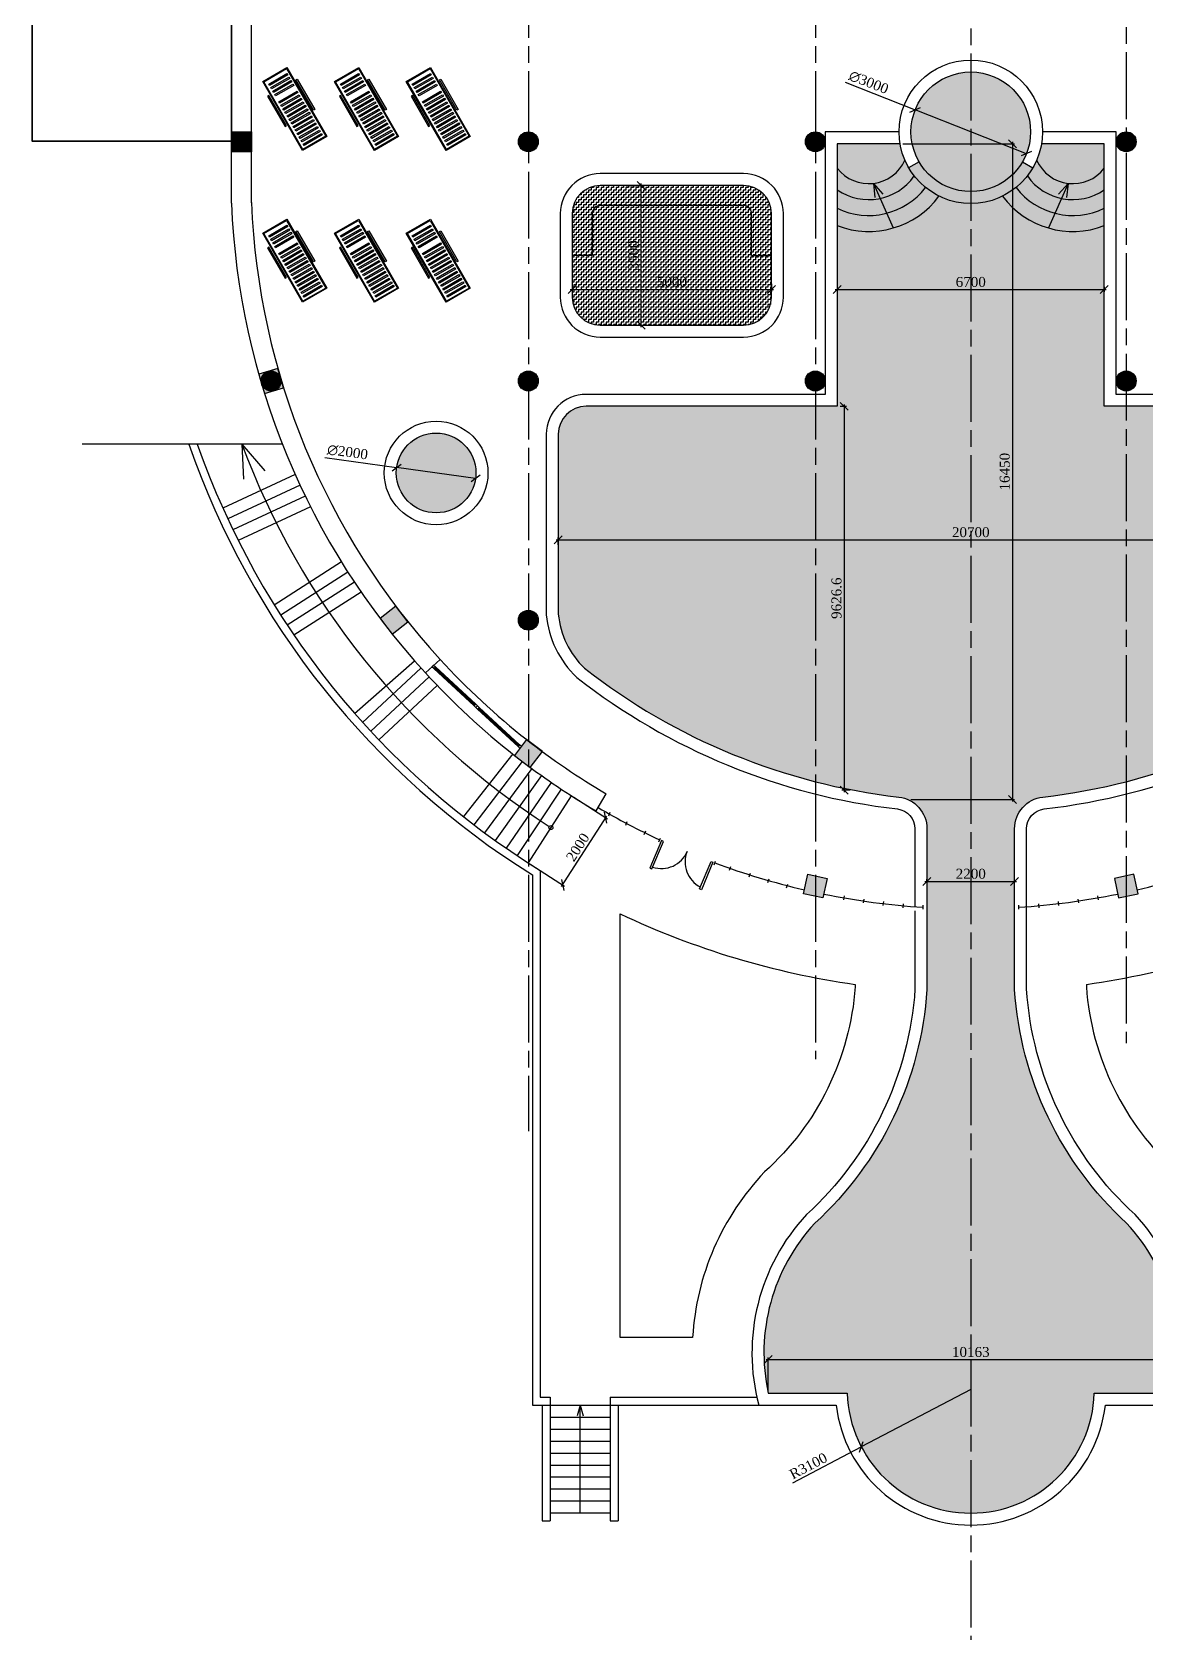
# Model space of a CAD drawing. Header units: inches. Extents: x 2870606 to 3671143, y -733551 to -473558.
# Drawn here: x 3136613 to 3164556, y -658471 to -618146 of the extents above; entities that cross this region are included whole.
import ezdxf

# ---------------------------------------------------------------- set-up
doc = ezdxf.new("R2010")
doc.units = ezdxf.units.IN
doc.header["$MEASUREMENT"] = 0
doc.linetypes.add('ACAD_ISO08W100', pattern=[36, 24, -3, 6, -3])
doc.layers.add('A_Windows', color=160, linetype='Continuous')
doc.styles.add('J~stule', font='dutch.ttf')
doc.dimstyles.new('J~style', dxfattribs={"dimscale": 100, "dimtxt": 2.5, "dimasz": 2, "dimexe": 0.55, "dimexo": 0.725, "dimtad": 1, "dimdec": 0, "dimdsep": 46, "dimtxsty": 'J~stule', "dimblk": 'OBLIQUE', "dimcen": 2, "dimdle": 0.5, "dimadec": 0, "dimazin": 0, "dimtfac": 1, "dimtdec": 0, "dimtmove": 0, "dimatfit": 3, "dimfxl": 1, "dimarcsym": 0})

# ---------------------------------------------------------------- blocks, each defined once
blk = doc.blocks.new('hrthrth')
at = {"ltscale": 130}
for p, q in [((-596, 17293), (-596, 15293)), ((104, 17293), (-596, 17293)), ((104, 15293), (104, 17293)), ((183, 16913), (183, 16032)), ((-596, 15293), (104, 15293))]:
    blk.add_line(p, q, dxfattribs=at)
for points in [[(-596, 17293), (-596, 15293), (104, 15293), (104, 17293)], [(-576, 17273), (-576, 15313), (84, 15313), (84, 17273)], [(8, 17123), (8, 17163), (-520, 17163), (-520, 17123)], [(8, 17021), (8, 17061), (-520, 17061), (-520, 17021)], [(8, 16919), (8, 16959), (-520, 16959), (-520, 16919)], [(-674, 16913), (-674, 16032), (-636, 16032), (-636, 16913)], [(8, 16817), (8, 16857), (-520, 16857), (-520, 16817)], [(8, 16612), (8, 16652), (-520, 16652), (-520, 16612)], [(8, 16510), (8, 16550), (-520, 16550), (-520, 16510)], [(183, 16913), (183, 16032), (145, 16032), (145, 16913)], [(8, 16408), (8, 16448), (-520, 16448), (-520, 16408)], [(8, 16305), (8, 16345), (-520, 16345), (-520, 16305)], [(8, 16203), (8, 16243), (-520, 16243), (-520, 16203)], [(8, 16101), (8, 16141), (-520, 16141), (-520, 16101)], [(8, 15999), (8, 16039), (-520, 16039), (-520, 15999)], [(8, 15896), (8, 15936), (-520, 15936), (-520, 15896)], [(8, 15794), (8, 15834), (-520, 15834), (-520, 15794)], [(8, 15692), (8, 15732), (-520, 15732), (-520, 15692)], [(8, 15590), (8, 15630), (-520, 15630), (-520, 15590)], [(8, 15487), (8, 15527), (-520, 15527), (-520, 15487)], [(8, 15385), (8, 15425), (-520, 15425), (-520, 15385)]]:
    blk.add_lwpolyline(points, close=True, dxfattribs=at)
blk = doc.blocks.new('_Oblique')
at = {"color": 0, "linetype": 'ByBlock', "lineweight": -2}
blk.add_line((-0.5, -0.5), (0.5, 0.5), dxfattribs=at)
blk = doc.blocks.new('*D173')
at = {"color": 0, "lineweight": -2, "transparency": 16777216}
for p, q in [((3149763, -630879), (3170563, -630879)), ((3149813, -631002), (3149813, -630824)), ((3170513, -631002), (3170513, -630824))]:
    blk.add_line(p, q, dxfattribs=at)
at = {"layer": 'Defpoints', "color": 0, "lineweight": 35, "transparency": 16777216}
for p in [(3149813, -631075, -13), (3170513, -630879), (3170513, -631075, -13)]:
    blk.add_point(p, dxfattribs=at)
at = {"color": 0, "lineweight": -2, "transparency": 16777216, "xscale": 200, "yscale": 200, "zscale": 200, "rotation": 180}
blk.add_blockref('_Oblique', (3149813, -630879), dxfattribs=at)
at = {"color": 0, "lineweight": -2, "transparency": 16777216, "xscale": 200, "yscale": 200, "zscale": 200}
blk.add_blockref('_Oblique', (3170513, -630879), dxfattribs=at)
at = {"color": 0, "transparency": 16777216, "insert": (3160163, -630689), "char_height": 250, "attachment_point": 5, "style": 'J~stule'}
blk.add_mtext('20700', dxfattribs=at)
blk = doc.blocks.new('*D174')
at = {"color": 0, "lineweight": -2, "transparency": 16777216}
for p, q in [((3156886, -627531), (3157041, -627531)), ((3156986, -627481), (3156986, -637208)), ((3157140, -637158), (3156931, -637158))]:
    blk.add_line(p, q, dxfattribs=at)
at = {"layer": 'Defpoints', "color": 0, "lineweight": 35, "transparency": 16777216}
for p in [(3156813, -627531, -13), (3156986, -637158), (3157212, -637158, -13)]:
    blk.add_point(p, dxfattribs=at)
at = {"color": 0, "lineweight": -2, "transparency": 16777216, "xscale": 200, "yscale": 200, "zscale": 200}
for p, rotation in [((3156986, -627531), 90), ((3156986, -637158), 270)]:
    blk.add_blockref('_Oblique', p, dxfattribs=dict(at, rotation=rotation))
at = {"color": 0, "transparency": 16777216, "insert": (3156796, -632344), "char_height": 250, "attachment_point": 5, "rotation": 90, "style": 'J~stule'}
blk.add_mtext('9626.6', dxfattribs=at)
blk = doc.blocks.new('*D175')
at = {"color": 0, "lineweight": -2, "transparency": 16777216}
for p, q in [((3156763, -624603), (3163563, -624603)), ((3156813, -624535), (3156813, -624658)), ((3163513, -624535), (3163513, -624658))]:
    blk.add_line(p, q, dxfattribs=at)
at = {"layer": 'Defpoints', "color": 0, "lineweight": 35, "transparency": 16777216}
for p in [(3156813, -624463, -13), (3163513, -624463, -13), (3163513, -624603)]:
    blk.add_point(p, dxfattribs=at)
at = {"color": 0, "lineweight": -2, "transparency": 16777216, "xscale": 200, "yscale": 200, "zscale": 200, "rotation": 180}
blk.add_blockref('_Oblique', (3156813, -624603), dxfattribs=at)
at = {"color": 0, "lineweight": -2, "transparency": 16777216, "xscale": 200, "yscale": 200, "zscale": 200}
blk.add_blockref('_Oblique', (3163513, -624603), dxfattribs=at)
at = {"color": 0, "transparency": 16777216, "insert": (3160163, -624413), "char_height": 250, "attachment_point": 5, "style": 'J~stule'}
blk.add_mtext('6700', dxfattribs=at)
blk = doc.blocks.new('*D176')
at = {"color": 0, "lineweight": -2, "transparency": 16777216}
for p, q in [((3158461, -620945), (3161264, -620945)), ((3161209, -620895), (3161209, -637445)), ((3158659, -637395), (3161264, -637395))]:
    blk.add_line(p, q, dxfattribs=at)
at = {"layer": 'Defpoints', "color": 0, "lineweight": 35, "transparency": 16777216}
for p in [(3158389, -620945, -13), (3158587, -637395, -13), (3161209, -637395)]:
    blk.add_point(p, dxfattribs=at)
at = {"color": 0, "lineweight": -2, "transparency": 16777216, "xscale": 200, "yscale": 200, "zscale": 200}
for p, rotation in [((3161209, -620945), 90), ((3161209, -637395), 270)]:
    blk.add_blockref('_Oblique', p, dxfattribs=dict(at, rotation=rotation))
at = {"color": 0, "transparency": 16777216, "insert": (3161016, -629170), "char_height": 250, "attachment_point": 5, "rotation": 90, "style": 'J~stule'}
blk.add_mtext('16450', dxfattribs=at)
blk = doc.blocks.new('*U65')
at = {"color": 7, "lineweight": 30}
for points in [[(0, 60), (60, 60), (60, 0), (0, 0)], [(1500, 60), (1440, 60), (1440, 0), (1500, 0)]]:
    blk.add_lwpolyline(points, close=True, dxfattribs=at)
at = {"color": 4, "lineweight": 25}
for points in [[(60, 60), (1440, 60), (1440, 0), (60, 0)], [(60, 35), (1440, 35), (1440, 25), (60, 25)]]:
    blk.add_lwpolyline(points, close=True, dxfattribs=at)
blk = doc.blocks.new('*D271')
at = {"color": 0, "lineweight": -2, "transparency": 16777216}
for p in [(3143955, -628817), (3147740, -629340)]:
    blk.add_line(p, (3145758, -629066), dxfattribs=at)
at = {"layer": 'Defpoints', "color": 0, "lineweight": 35, "transparency": 16777216}
for p in [(3145758, -629066), (3147740, -629340)]:
    blk.add_point(p, dxfattribs=at)
at = {"color": 0, "lineweight": -2, "transparency": 16777216, "xscale": 200, "yscale": 200, "zscale": 200}
for p, rotation in [((3145758, -629066), 352.1453044086303), ((3147740, -629340), 172.1453044086303)]:
    blk.add_blockref('_Oblique', p, dxfattribs=dict(at, rotation=rotation))
at = {"color": 0, "transparency": 16777216, "insert": (3144527, -628681), "char_height": 250, "attachment_point": 5, "rotation": 352.1453, "style": 'J~stule'}
blk.add_mtext('∅2000', dxfattribs=at)
blk = doc.blocks.new('*D272')
at = {"color": 0, "lineweight": -2, "transparency": 16777216}
for p, q in [((3150113, -624599), (3155213, -624599)), ((3150163, -624460), (3150163, -624654)), ((3155163, -624460), (3155163, -624654))]:
    blk.add_line(p, q, dxfattribs=at)
at = {"layer": 'Defpoints', "color": 0, "lineweight": 35, "transparency": 16777216}
for p in [(3150163, -624388, -13), (3155163, -624388, -13), (3155163, -624599)]:
    blk.add_point(p, dxfattribs=at)
at = {"color": 0, "lineweight": -2, "transparency": 16777216, "xscale": 200, "yscale": 200, "zscale": 200, "rotation": 180}
blk.add_blockref('_Oblique', (3150163, -624599), dxfattribs=at)
at = {"color": 0, "lineweight": -2, "transparency": 16777216, "xscale": 200, "yscale": 200, "zscale": 200}
blk.add_blockref('_Oblique', (3155163, -624599), dxfattribs=at)
at = {"color": 0, "transparency": 16777216, "insert": (3152663, -624407), "char_height": 250, "attachment_point": 5, "style": 'J~stule'}
blk.add_mtext('5000', dxfattribs=at)
blk = doc.blocks.new('*D273')
at = {"color": 0, "lineweight": -2, "transparency": 16777216}
for p, q in [((3151514, -621995), (3151950, -621995)), ((3151895, -625545), (3151895, -621945)), ((3151514, -625495), (3151950, -625495))]:
    blk.add_line(p, q, dxfattribs=at)
at = {"layer": 'Defpoints', "color": 0, "lineweight": 35, "transparency": 16777216}
for p in [(3151441, -621995, -13), (3151895, -621995), (3151441, -625495, -13)]:
    blk.add_point(p, dxfattribs=at)
at = {"color": 0, "lineweight": -2, "transparency": 16777216, "xscale": 200, "yscale": 200, "zscale": 200}
for p, rotation in [((3151895, -621995), 90), ((3151895, -625495), 270)]:
    blk.add_blockref('_Oblique', p, dxfattribs=dict(at, rotation=rotation))
at = {"color": 0, "transparency": 16777216, "insert": (3151703, -623745), "char_height": 250, "attachment_point": 5, "rotation": 90, "style": 'J~stule'}
blk.add_mtext('3500', dxfattribs=at)
blk = doc.blocks.new('*D276')
at = {"color": 0, "lineweight": -2, "transparency": 16777216}
for p in [(3157014, -619404), (3161559, -621195)]:
    blk.add_line(p, (3158768, -620095), dxfattribs=at)
at = {"layer": 'Defpoints', "color": 0, "lineweight": 35, "transparency": 16777216}
for p in [(3158768, -620095, -13), (3161559, -621195, -13)]:
    blk.add_point(p, dxfattribs=at)
at = {"color": 0, "lineweight": -2, "transparency": 16777216, "xscale": 200, "yscale": 200, "zscale": 200}
for p, rotation in [((3158768, -620095), 338.4907524916307), ((3161559, -621195), 158.4907524916307)]:
    blk.add_blockref('_Oblique', p, dxfattribs=dict(at, rotation=rotation))
at = {"color": 0, "transparency": 16777216, "insert": (3157602, -619406), "char_height": 250, "attachment_point": 5, "rotation": 338.4908, "style": 'J~stule'}
blk.add_mtext('∅3000', dxfattribs=at)
blk = doc.blocks.new('*D277')
at = {"color": 0, "lineweight": -2, "transparency": 16777216}
for p, q in [((3159013, -639447), (3161313, -639447)), ((3159063, -639429), (3159063, -639392)), ((3161263, -639429), (3161263, -639392))]:
    blk.add_line(p, q, dxfattribs=at)
at = {"layer": 'Defpoints', "color": 0, "lineweight": 35, "transparency": 16777216}
for p in [(3159063, -639501, -13), (3161263, -639447), (3161263, -639501, -13)]:
    blk.add_point(p, dxfattribs=at)
at = {"color": 0, "lineweight": -2, "transparency": 16777216, "xscale": 200, "yscale": 200, "zscale": 200, "rotation": 180}
blk.add_blockref('_Oblique', (3159063, -639447), dxfattribs=at)
at = {"color": 0, "lineweight": -2, "transparency": 16777216, "xscale": 200, "yscale": 200, "zscale": 200}
blk.add_blockref('_Oblique', (3161263, -639447), dxfattribs=at)
at = {"color": 0, "transparency": 16777216, "insert": (3160163, -639257), "char_height": 250, "attachment_point": 5, "style": 'J~stule'}
blk.add_mtext('2200', dxfattribs=at)
blk = doc.blocks.new('*D278')
at = {"color": 0, "lineweight": -2, "transparency": 16777216}
for p in [(3160163, -652192), (3155696, -654529)]:
    blk.add_line(p, (3157417, -653629), dxfattribs=at)
at = {"layer": 'Defpoints', "color": 0, "lineweight": 35, "transparency": 16777216}
for p in [(3160163, -652192), (3157417, -653629)]:
    blk.add_point(p, dxfattribs=at)
at = {"color": 0, "lineweight": -2, "transparency": 16777216, "xscale": 200, "yscale": 200, "zscale": 200, "rotation": 27.61500414197654}
blk.add_blockref('_Oblique', (3157417, -653629), dxfattribs=at)
at = {"color": 0, "transparency": 16777216, "insert": (3156088, -654108), "char_height": 250, "attachment_point": 5, "rotation": 27.615, "style": 'J~stule'}
blk.add_mtext('R3100', dxfattribs=at)
blk = doc.blocks.new('*D279')
at = {"color": 0, "lineweight": -2, "transparency": 16777216}
for p, q in [((3155032, -651442), (3165295, -651442)), ((3155082, -652213), (3155082, -651387)), ((3165245, -652213), (3165245, -651387))]:
    blk.add_line(p, q, dxfattribs=at)
at = {"layer": 'Defpoints', "color": 0, "lineweight": 35, "transparency": 16777216}
for p in [(3165245, -651442), (3155082, -652286), (3165245, -652286)]:
    blk.add_point(p, dxfattribs=at)
at = {"color": 0, "lineweight": -2, "transparency": 16777216, "xscale": 200, "yscale": 200, "zscale": 200, "rotation": 180}
blk.add_blockref('_Oblique', (3155082, -651442), dxfattribs=at)
at = {"color": 0, "lineweight": -2, "transparency": 16777216, "xscale": 200, "yscale": 200, "zscale": 200}
blk.add_blockref('_Oblique', (3165245, -651442), dxfattribs=at)
at = {"color": 0, "transparency": 16777216, "insert": (3160164, -651251), "char_height": 250, "attachment_point": 5, "style": 'J~stule'}
blk.add_mtext('10163', dxfattribs=at)
blk = doc.blocks.new('*D281')
at = {"color": 0, "lineweight": -2, "transparency": 16777216}
for p, q in [((3150201, -637337), (3151049, -637881)), ((3149896, -639577), (3151030, -637809)), ((3149122, -639020), (3149970, -639564))]:
    blk.add_line(p, q, dxfattribs=at)
at = {"layer": 'Defpoints', "color": 0, "lineweight": 35, "transparency": 16777216}
for p in [(3150140, -637298, -13), (3151003, -637851), (3149061, -638981, -13)]:
    blk.add_point(p, dxfattribs=at)
at = {"color": 0, "lineweight": -2, "transparency": 16777216, "xscale": 200, "yscale": 200, "zscale": 200}
for p, rotation in [((3151003, -637851), 57.32566489929107), ((3149923, -639535), 237.3256648992911)]:
    blk.add_blockref('_Oblique', p, dxfattribs=dict(at, rotation=rotation))
at = {"color": 0, "transparency": 16777216, "insert": (3150303, -638590), "char_height": 250, "attachment_point": 5, "rotation": 57.3257, "style": 'J~stule'}
blk.add_mtext('2000', dxfattribs=at)

msp = doc.modelspace()

# ---------------------------------------------------------------- hatches: boundary and pattern name
h = msp.add_hatch()
h.set_pattern_fill('ZIGZAG', color=151, scale=500, angle=-180, style=0)
h.set_pattern_definition([(180, (724553.963, -25542.91), (-62.5, -62.5), [62.5, -62.5]), (270, (724491.463, -25542.91), (62.5, -62.5), [62.5, -62.5])])
h.paths.add_polyline_path([(3169813.35, -627530.95), (3163513.35, -627530.95), (3163513.35, -620945.19), (3161938.18, -620945.19, -0.08927371), (3161722.21, -621545.19), (3161462.4, -621395.19, 1.73205081), (3158864.32, -621395.19), (3158604.51, -621545.19, -0.08927371), (3158388.54, -620945.19), (3156813.37, -620945.19), (3156813.37, -627530.95), (3150513.37, -627530.95, 0.41421356), (3149813.37, -628230.95), (3149813.37, -632743.37, 0.17872086), (3150472.02, -634101.31, 0.13791585), (3158355.04, -637332.07, -0.38095943), (3159063.36, -638126.8), (3159063.36, -639702.24, 0.0304728), (3161263.36, -639702.24), (3161263.36, -638126.8, -0.38095942), (3161971.68, -637332.07, 0.13791585), (3169854.7, -634101.31, 0.17872086), (3170513.35, -632743.37), (3170513.35, -628230.95, 0.41421356)])
h = msp.add_hatch(color=256)
h.dxf.hatch_style = 1
h.paths.add_polyline_path([(3141613.37, -621145.19), (3141613.37, -620645.19), (3142113.37, -620645.19), (3142113.37, -621145.19)])
at = {"lineweight": 35}
h = msp.add_hatch(color=256, dxfattribs=at)
h.dxf.hatch_style = 1
h.paths.add_polyline_path([(3149313.37, -620895.19, 1), (3148813.37, -620895.19, 1)])
h = msp.add_hatch(color=256, dxfattribs=at)
h.dxf.hatch_style = 1
h.paths.add_polyline_path([(3156513.37, -620895.19, 1), (3156013.37, -620895.19, 1)])
h = msp.add_hatch(color=256, dxfattribs=at)
h.dxf.hatch_style = 1
h.paths.add_polyline_path([(3164313.35, -620895.19, 1), (3163813.35, -620895.19, 1)])
h = msp.add_hatch()
h.set_pattern_fill('ZIGZAG', color=151, scale=500, angle=-180, style=0)
h.set_pattern_definition([(180, (655824.95, -25542.91), (-62.5, -62.5), [62.5, -62.5]), (270, (655762.45, -25542.91), (62.5, -62.5), [62.5, -62.5])])
edge = h.paths.add_edge_path()
edge.add_arc((3150863.37, -622695.19), 700, 450, 540, ccw=False)
edge.add_line((3150863.37, -621995.19), (3154463.37, -621995.19))
edge.add_arc((3154463.37, -622695.19), 700, 360, 450, ccw=False)
edge.add_line((3155163.37, -622695.19), (3155163.37, -624795.19))
edge.add_arc((3154463.37, -624795.19), 700, 270, 360, ccw=False)
edge.add_line((3154463.37, -625495.19), (3150863.37, -625495.19))
edge.add_arc((3150863.37, -624795.19), 700, 180, 270, ccw=False)
edge.add_line((3150163.37, -624795.19), (3150163.37, -622695.19))
h = msp.add_hatch(color=256, dxfattribs=at)
h.dxf.hatch_style = 1
h.paths.add_polyline_path([(3142299.52, -626726.42), (3142778.78, -626583.76), (3142921.42, -627062.99), (3142442.16, -627205.64)])
h = msp.add_hatch(color=256, dxfattribs=at)
h.dxf.hatch_style = 1
h.paths.add_polyline_path([(3142358.83, -626895.19, -1), (3142858.83, -626895.19, -1)])
h = msp.add_hatch(color=256, dxfattribs=at)
h.dxf.hatch_style = 1
h.paths.add_polyline_path([(3149313.37, -626895.19, 1), (3148813.37, -626895.19, 1)])
h = msp.add_hatch(color=256, dxfattribs=at)
h.dxf.hatch_style = 1
h.paths.add_polyline_path([(3156513.37, -626895.19, 1), (3156013.37, -626895.19, 1)])
h = msp.add_hatch(color=256, dxfattribs=at)
h.dxf.hatch_style = 1
h.paths.add_polyline_path([(3164313.35, -626895.19, 1), (3163813.35, -626895.19, 1)])
h = msp.add_hatch(dxfattribs=at)
h.set_pattern_fill('ANSI31', color=151)
h.set_pattern_definition([(45, (677984.2424, -25542.91103), (-0.0883883476483, 0.0883883476483), [])])
h.paths.add_polyline_path([(3145748.98, -629202.85, 1), (3147748.98, -629202.85, 1)])
h = msp.add_hatch(color=256, dxfattribs=at)
h.dxf.hatch_style = 1
h.paths.add_polyline_path([(3145341.16, -632849.81), (3145736.32, -632543.38), (3146042.75, -632938.47), (3145647.6, -633244.91)])
h = msp.add_hatch(color=256, dxfattribs=at)
h.dxf.hatch_style = 1
h.paths.add_polyline_path([(3149313.37, -632895.19, 1), (3148813.37, -632895.19, 1)])
h = msp.add_hatch(color=256, dxfattribs=at)
h.dxf.hatch_style = 1
h.paths.add_polyline_path([(3149017.07, -635887.27), (3149414.78, -636190.29), (3149111.74, -636588.05), (3148714.02, -636285.03)])
h = msp.add_hatch(color=256, dxfattribs=at)
h.dxf.hatch_style = 1
h.paths.add_polyline_path([(3156561.24, -639373), (3156072.7, -639266.54), (3155966.23, -639755.11), (3156454.76, -639861.58)])
h = msp.add_hatch(color=256, dxfattribs=at)
h.dxf.hatch_style = 1
h.paths.add_polyline_path([(3163765.48, -639373), (3164254.02, -639266.54), (3164360.49, -639755.11), (3163871.96, -639861.58)])
h = msp.add_hatch()
h.set_pattern_fill('ZIGZAG', color=151, scale=500, angle=180, style=0)
h.set_pattern_definition([(180, (655864.17, -25542.91), (-62.5, -62.5), [62.5, -62.5]), (270, (655801.67, -25542.91), (62.5, -62.5), [62.5, -62.5])])
h.paths.add_polyline_path([(3161263.36, -642155.49), (3161263.36, -639702.24, -0.0304728), (3159063.36, -639702.24), (3159063.36, -642155.49, -0.19344022), (3156252.48, -648018.26, 0.24551036), (3155082.03, -652285.75), (3157064.78, -652285.75, 0.97020562), (3163261.94, -652285.75), (3165244.69, -652285.75, 0.24551036), (3164074.24, -648018.26, -0.19344022)])

# ---------------------------------------------------------------- linework, layer by layer
at = {"color": 252, "linetype": 'ACAD_ISO08W100', "ltscale": 70}
for p, q in [((3160163.36, -583400.11), (3160163.36, -658470.55)), ((3164063.35, -608570.35, -13.31), (3164063.35, -643507.58, -13.31)), ((3149063.37, -609045.19, -13.31), (3149063.37, -645710.97, -13.31)), ((3156263.37, -609045.19, -13.31), (3156263.37, -643907.58, -13.31))]:
    msp.add_line(p, q, dxfattribs=at)
at = {"lineweight": 30}
for p, q in [((3141613.37, -622432.26, -13.31), (3141613.37, -608545.19, -13.31)), ((3142113.37, -622422.96, -13.31), (3142113.37, -612025.19, -13.31)), ((3146479.37, -634217.29, -0.01), (3146847.9, -633879.38, -13.31)), ((3149017.07, -635887.27, -13.31), (3148714.08, -636284.95, -13.31)), ((3150763.83, -637680.49, -13.31), (3151016.98, -637249.3, -13.31))]:
    msp.add_line(p, q, dxfattribs=at)
for p, q in [((3158864.32, -621395.19, -13.31), (3158604.51, -621545.19, -13.31)), ((3161462.4, -621395.19, -13.31), (3161722.21, -621545.19, -13.31)), ((3157719.09, -621938.19, -13.31), (3158214, -623058.05, -13.31)), ((3157719.09, -621938.19, -13.31), (3157757.78, -622297.1)), ((3157719.09, -621938.19, -13.31), (3157958.44, -622208.42)), ((3162607.63, -621938.19, -13.31), (3162112.71, -623058.05, -13.31)), ((3162607.63, -621938.19, -13.31), (3162368.28, -622208.42)), ((3162607.63, -621938.19, -13.31), (3162568.94, -622297.1)), ((3150663.37, -623745.19, -13.31), (3150163.37, -623745.19, -13.31)), ((3154663.37, -623745.19, -13.31), (3155163.37, -623745.19, -13.31)), ((3142890.97, -628478.02), (3137870.28, -628478.02)), ((3141873.68, -628478.02), (3141915.25, -629361.73, -1455194)), ((3141873.68, -628478.02), (3142451.39, -629148.03, -1455194)), ((3143209.91, -629237.39, -13.31), (3141396.78, -630082.08, -13.31)), ((3143334.4, -629510.35, -13.31), (3141521.49, -630354.94, -13.31)), ((3143463.29, -629781.26, -13.31), (3141650.16, -630625.96, -13.31)), ((3143596.57, -630050.13, -13.31), (3141782.8, -630895.12, -13.31)), ((3144373.43, -631435.41, -13.31), (3142689.46, -632514.87, -13.31)), ((3144533.28, -631689.29, -13.31), (3142849.52, -632768.61, -13.31)), ((3144697.22, -631940.54, -13.31), (3143013.26, -633019.99, -13.31)), ((3144865.24, -632189.18, -13.31), (3143180.69, -633269.02, -13.31)), ((3144704.52, -635233.66, -13.31), (3146207.88, -633914.61, -13.31)), ((3146369.36, -634096.25, -13.31), (3144905.04, -635458.86, -13.31)), ((3146571.95, -634317.52, -13.31), (3145107.81, -635679.97, -13.31)), ((3146778.1, -634535.49, -13.31), (3145313.78, -635898.1, -13.31)), ((3148670.86, -636251.11, -13.31), (3147432.82, -637821.86, -13.31)), ((3148908.62, -636435.41, -13.31), (3147696.19, -638026.01, -13.31)), ((3149149.33, -636615.82, -13.31), (3147962.83, -638225.86, -13.31)), ((3149392.93, -636792.32, -13.31), (3148232.68, -638421.37, -13.31)), ((3149639.36, -636964.84, -13.31), (3148505.66, -638612.48, -13.31)), ((3149888.56, -637133.35, -13.31), (3148781.7, -638799.14, -13.31)), ((3150140.45, -637297.8, -13.31), (3149060.72, -638981.3, -13.31)), ((3151078.58, -637803.41, -13.31), (3151117.14, -637711.14, -13.31)), ((3151507.72, -638037.81, -13.31), (3151546.28, -637945.54, -13.31)), ((3151969.16, -638273.74, -13.31), (3152007.72, -638181.48, -13.31)), ((3152338.49, -638451.03, -13.31), (3152377.05, -638358.76, -13.31)), ((3153722.52, -639029.35, -13.31), (3153761.08, -638937.08, -13.31)), ((3154108.19, -639167.55, -13.31), (3154146.74, -639075.28, -13.31)), ((3149163.36, -639282.95), (3149163.36, -652585.75)), ((3149363.36, -639171.71), (3149363.36, -652385.75)), ((3154600.3, -639330.07, -13.31), (3154638.86, -639237.8, -13.31)), ((3155068.63, -639470.68, -13.31), (3155107.19, -639378.41, -13.31)), ((3155536.96, -639611.29, -13.31), (3155575.51, -639519.03, -13.31)), ((3156984.09, -639809.27, -13.31), (3156969.51, -639908.2, -13.31)), ((3157477.76, -639888.88, -13.31), (3157463.17, -639987.81, -13.31)), ((3162848.96, -639888.88, -13.31), (3162863.55, -639987.81, -13.31)), ((3163342.63, -639809.27, -13.31), (3163357.21, -639908.2, -13.31)), ((3157972.06, -639954.92, -13.31), (3157960.16, -640054.21, -13.31)), ((3158467.96, -640007.55, -13.31), (3158458.76, -640107.13, -13.31)), ((3158963.36, -640046.73, -13.31), (3158963.36, -640146.73, -13.31)), ((3161363.36, -640046.73, -13.31), (3161363.36, -640146.73, -13.31)), ((3161858.76, -640007.55, -13.31), (3161867.96, -640107.13, -13.31)), ((3162354.66, -639954.92, -13.31), (3162366.56, -640054.21, -13.31)), ((3149363.36, -652385.75), (3149613.36, -652385.75)), ((3149613.36, -652385.75), (3149613.36, -655485.75)), ((3151113.36, -652385.75), (3151113.36, -655485.75)), ((3151113.36, -652385.75), (3154796.9, -652385.75)), ((3149163.36, -652585.75), (3149613.36, -652585.75)), ((3149413.36, -652585.75), (3149413.36, -655485.75)), ((3149613.36, -652585.75), (3151113.36, -652585.75)), ((3150363.36, -652585.75), (3150286.24, -652854.13)), ((3150363.36, -655285.75), (3150363.36, -652585.75)), ((3150363.36, -652585.75), (3150440.48, -652854.13)), ((3151113.36, -652585.75), (3154846.14, -652585.75)), ((3151313.36, -652585.75), (3151313.36, -655485.75)), ((3149613.36, -652885.75), (3151113.36, -652885.75)), ((3149613.36, -653185.75), (3151113.36, -653185.75)), ((3149613.36, -653485.75), (3151113.36, -653485.75)), ((3149613.36, -653785.75), (3151113.36, -653785.75)), ((3149613.36, -654085.75), (3151113.36, -654085.75)), ((3149613.36, -654385.75), (3151113.36, -654385.75)), ((3149613.36, -654685.75), (3151113.36, -654685.75)), ((3149613.36, -654985.75), (3151113.36, -654985.75)), ((3149413.36, -655485.75), (3149613.36, -655485.75)), ((3149613.36, -655285.75), (3151113.36, -655285.75)), ((3151113.36, -655485.75), (3151313.36, -655485.75))]:
    msp.add_line(p, q)
at = {"color": 1, "lineweight": 35, "elevation": -13.31}
msp.add_lwpolyline([(3141613.37, -608645.19), (3136613.36, -608645.19), (3136613.36, -620876.76), (3141613.37, -620876.76)], close=True, dxfattribs=at)
at = {"elevation": -13.31}
for points in [[(3141613.37, -620645.19), (3142113.37, -620645.19), (3142113.37, -621145.19), (3141613.37, -621145.19)], [(3152403.9, -638424.17), (3152114.74, -639116.18), (3152160.88, -639135.46), (3152450.04, -638443.45)], [(3153695.67, -638963.94), (3153406.5, -639655.96), (3153360.37, -639636.68), (3153649.53, -638944.66)]]:
    msp.add_lwpolyline(points, close=True, dxfattribs=at)
for points in [[(3158363.36, -620645.19), (3156513.37, -620645.19), (3156513.37, -627230.95), (3150513.37, -627230.95, 0.41421356), (3149513.37, -628230.95), (3149513.37, -632757.59, 0.18194593), (3150275.58, -634328.54, 0.13815339), (3158320.66, -637630.1, -0.38095943), (3158763.36, -638126.8), (3158763.36, -640082.61)], [(3158388.54, -620945.19), (3156813.37, -620945.19), (3156813.37, -627530.95), (3150513.37, -627530.95, 0.41421356), (3149813.37, -628230.95), (3149813.37, -632743.37, 0.17872086), (3150472.02, -634101.31, 0.13791585), (3158355.04, -637332.07, -0.38095943), (3159063.36, -638126.8), (3159063.36, -639702.24)], [(3161263.36, -639702.24), (3161263.36, -638126.8, -0.38095942), (3161971.68, -637332.07, 0.13791585), (3169854.7, -634101.31, 0.17872086), (3170513.35, -632743.37), (3170513.35, -628230.95, 0.41421356), (3169813.35, -627530.95), (3163513.35, -627530.95), (3163513.35, -620945.19), (3161938.18, -620945.19)], [(3161563.36, -640082.61), (3161563.36, -638126.8, -0.38095942), (3162006.06, -637630.1, 0.13815339), (3170051.14, -634328.54, 0.18194593), (3170813.35, -632757.59), (3170813.35, -628230.95, 0.41421356), (3169813.35, -627230.95), (3163813.35, -627230.95), (3163813.35, -620645.19)], [(3154663.37, -623745.19), (3154663.37, -622695.19, 0.41421356), (3154463.37, -622495.19), (3150863.37, -622495.19, 0.41421356), (3150663.37, -622695.19), (3150663.37, -623745.19)]]:
    msp.add_lwpolyline(points, format="xyb", dxfattribs=at)
msp.add_lwpolyline([(3163813.35, -620645.19), (3161963.36, -620645.19)], dxfattribs=at)
for points in [[(3154463.37, -621695.19), (3150863.37, -621695.19, 0.41421356), (3149863.37, -622695.19), (3149863.37, -624795.19, 0.41421356), (3150863.37, -625795.19), (3154463.37, -625795.19, 0.41421356), (3155463.37, -624795.19), (3155463.37, -622695.19, 0.41421356)], [(3154463.37, -621995.19), (3150863.37, -621995.19, 0.41421356), (3150163.37, -622695.19), (3150163.37, -624795.19, 0.41421356), (3150863.37, -625495.19), (3154463.37, -625495.19, 0.41421356), (3155163.37, -624795.19), (3155163.37, -622695.19, 0.41421356)]]:
    msp.add_lwpolyline(points, format="xyb", close=True, dxfattribs=at)
at = {"lineweight": 30, "elevation": -13.31}
for points in [[(3142778.78, -626583.76), (3142299.52, -626726.42), (3142442.16, -627205.64), (3142921.42, -627062.99)], [(3145736.32, -632543.38), (3145341.16, -632849.81), (3145647.6, -633244.91), (3146042.75, -632938.47)], [(3149017.07, -635887.27), (3148714.02, -636285.03), (3149111.74, -636588.05), (3149414.78, -636190.29)], [(3156561.24, -639373), (3156454.76, -639861.58), (3155966.23, -639755.11), (3156072.7, -639266.54)], [(3163765.48, -639373), (3163871.96, -639861.58), (3164360.49, -639755.11), (3164254.02, -639266.54)]]:
    msp.add_lwpolyline(points, close=True, dxfattribs=at)
for points in [[(3159063.36, -639702.24), (3159063.36, -642155.49, -0.19344022), (3156252.48, -648018.26, 0.24551036), (3155082.03, -652285.75), (3157064.78, -652285.75, 0.97020562), (3163261.94, -652285.75), (3165244.69, -652285.75, 0.24551036), (3164074.24, -648018.26, -0.19344022), (3161263.36, -642155.49), (3161263.36, -639702.24)], [(3157263.36, -642030.26), (3157263.36, -642093.67, -0.19370804), (3154990.62, -646732.73, 0.17741594), (3153184.6, -650885.75), (3151363.36, -650885.75), (3151363.36, -640257.9)], [(3158763.36, -640182.9), (3158763.36, -642145.67, -0.19350402), (3156041.19, -647804.95, 0.25889089), (3154846.14, -652585.75), (3156786.23, -652585.75, 0.89018395), (3163540.48, -652585.75), (3165480.58, -652585.75, 0.25889089), (3164285.53, -647804.95, -0.19350402), (3161563.36, -642145.67), (3161563.36, -640082.61)], [(3163063.36, -642030.26), (3163063.36, -642093.67, 0.19370804), (3165336.1, -646732.73, -0.17741594), (3167142.12, -650885.75), (3168963.36, -650885.75), (3168963.36, -640257.9)]]:
    msp.add_lwpolyline(points, format="xyb")
for centre, radius in [((3160163.36, -620645.19, -13.31), 1800), ((3160163.36, -620645.19, -13.31), 1500), ((3146748.98, -629202.85), 1300), ((3146748.98, -629202.85), 1000), ((3149627.58, -638097.46), 50)]:
    msp.add_circle(centre, radius)
at = {"lineweight": 30}
for centre in [(3149063.37, -620895.19, -13.31), (3156263.37, -620895.19, -13.31), (3164063.35, -620895.19, -13.31), (3142608.83, -626895.19, -13.31), (3149063.37, -626895.19, -13.31), (3156263.37, -626895.19, -13.31), (3164063.35, -626895.19, -13.31), (3149063.37, -632895.19, -13.31)]:
    msp.add_circle(centre, 250, dxfattribs=at)
for centre, radius, start, end in [((3157600.95, -620945.19, -13.31), 1000, 218.039679, 335.529335), ((3162725.77, -620945.19, -13.31), 1000, 204.470665, 321.960321), ((3157600.95, -620945.19, -13.31), 1400, 235.766966, 324.768335), ((3162725.77, -620945.19, -13.31), 1400, 215.231665, 304.233034), ((3157600.95, -620945.19, -13.31), 1800, 244.05254, 322.455541), ((3162725.77, -620945.19, -13.31), 1800, 217.544459, 295.94746), ((3157600.95, -620945.19, -13.31), 2200, 249.023021, 323.337525), ((3162725.77, -620945.19, -13.31), 2200, 216.662475, 290.976979), ((3160163.36, -621670.12, -13.31), 20765.64, 199.13801, 238.013384), ((3160163.36, -621670.12, -13.31), 20565.64, 199.331486, 238.321813), ((3160163.36, -621670.12), 19515.64, 200.416605, 237.17887), ((3160159.81, -621674.29, -13.31), 18060.17, 222.51631, 231.925512), ((3160126.22, -621713.76, 13.26), 18508.38, 222.496575, 231.931996), ((3160163.36, -621670.12, -13.31), 18465.64, 239.583236, 244.994278), ((3152403.9, -638424.17, -13.31), 700, 251.418086, 337.322042), ((3153695.67, -638963.94, -13.31), 700, 157.322042, 243.225998), ((3160163.36, -621670.12, -13.31), 18465.64, 249.649806, 256.930019), ((3160163.36, -621670.12, -13.31), 18465.64, 283.069981, 290.350194), ((3160163.36, -621670.12, -13.31), 18465.64, 258.481482, 266.273976), ((3160163.36, -621670.12, -13.31), 18465.64, 273.726024, 281.518518), ((3160163.36, -621670.12, -26.61), 20565.64, 244.665756, 261.893596), ((3160163.36, -621670.12, -26.61), 20565.64, 278.106404, 295.334244)]:
    msp.add_arc(centre, radius, start, end)
for centre, radius, start, end in [((3160160.16, -621670.82, 13.26), 18562.41, 182.350951, 222.523529), ((3160163.05, -621670.18, -13.31), 18065.33, 182.384887, 222.518952), ((3160163.36, -621670.12, -13.31), 18065.64, 231.903452, 239.583236), ((3160163.36, -621670.12, -13.31), 18565.64, 233.281916, 239.583236)]:
    msp.add_arc(centre, radius, start, end, dxfattribs=at)

# ---------------------------------------------------------------- block references
at = {"xscale": -1, "rotation": 29.9999999999999}
for p in [(3151136.09, -634306.93), (3152936.05, -634306.93), (3154736.01, -634306.93), (3151136.09, -638112.92), (3152936.05, -638112.92), (3154736.01, -638112.92)]:
    msp.add_blockref('hrthrth', p, dxfattribs=at)
at = {"layer": 'A_Windows', "color": 5, "lineweight": 30, "rotation": 317.274581622712}
msp.add_blockref('*U65', (3146644.47, -634069.28, -6.7), dxfattribs=at)
at = {"layer": 'A_Windows', "color": 5, "lineweight": 30, "xscale": -1, "rotation": 317.2745816228177}
msp.add_blockref('*U65', (3148848.31, -636104.74, -6.7), dxfattribs=at)

# ---------------------------------------------------------------- dimensions: what is measured, and where the dimension line sits
for p1, p2, picture, middle in [((3161558.9, -621195.17, -13.31), (3158767.82, -620095.21, -13.31), '*D276', (3157523.61, -619604.87)), ((3147739.6, -629339.51), (3145758.36, -629066.19), '*D271', (3144498.07, -628892.32))]:
    dim = msp.add_diameter_dim_2p(p1=p1, p2=p2, dimstyle='J~style', override={"dimdec": 1, "dimtdec": 1})
    dim.commit()
    dim.dimension.update_dxf_attribs({"geometry": picture, "text_midpoint": middle, "dimtype": 163})
for base, p1, p2, picture, middle in [((3161208.5537, -637395.1441), (3158388.5356, -620945.1885, -13.306), (3158586.894, -637395.1441, -13.306), '*D176', (3161015.8526, -629170.1663)), ((3151895.45, -621995.19), (3151441.28, -625495.19, -13.31), (3151441.28, -621995.19, -13.31), '*D273', (3151702.75, -623745.19)), ((3156986.41, -637157.54), (3156813.37, -627530.95, -13.31), (3157212.5, -637157.54, -13.31), '*D174', (3156796.4, -632344.24))]:
    dim = msp.add_linear_dim(base=base, p1=p1, p2=p2, angle=90, dimstyle='J~style', override={"dimdec": 1, "dimtdec": 1})
    dim.commit()
    dim.dimension.update_dxf_attribs({"geometry": picture, "text_midpoint": middle})
for base, p1, p2, picture, middle in [((3155163.37, -624599.25), (3150163.37, -624387.97, -13.31), (3155163.37, -624387.97, -13.31), '*D272', (3152663.37, -624406.55)), ((3163513.35, -624603.19), (3156813.37, -624462.57, -13.31), (3163513.35, -624462.57, -13.31), '*D175', (3160163.36, -624413.18)), ((3170513.35, -630879.39), (3149813.37, -631074.81, -13.31), (3170513.35, -631074.81, -13.31), '*D173', (3160163.36, -630689.38)), ((3161263.36, -639447.45), (3159063.36, -639501.27, -13.31), (3161263.36, -639501.27, -13.31), '*D277', (3160163.36, -639257.43)), ((3165244.99, -651441.74), (3155082.03, -652285.75), (3165244.99, -652285.75), '*D279', (3160163.51, -651250.86))]:
    dim = msp.add_linear_dim(base=base, p1=p1, p2=p2, dimstyle='J~style', override={"dimdec": 1, "dimtdec": 1})
    dim.commit()
    dim.dimension.update_dxf_attribs({"geometry": picture, "text_midpoint": middle})
dim = msp.add_aligned_dim(p1=(3149060.72, -638981.3, -13.31), p2=(3150140.45, -637297.8, -13.31), distance=-1024.88, dimstyle='J~style', override={"dimdec": 1, "dimtdec": 1})
dim.commit()
dim.dimension.update_dxf_attribs({"geometry": '*D281', "text_midpoint": (3150303.34, -638590.26)})
dim = msp.add_radius_dim(center=(3160163.36, -652192.02), mpoint=(3157416.5, -653628.95), dimstyle='J~style', override={"dimdec": 1, "dimtdec": 1})
dim.commit()
dim.dimension.update_dxf_attribs({"geometry": '*D278', "text_midpoint": (3156176.59, -654277.58), "dimtype": 164})

doc.saveas('drawing.dxf')
